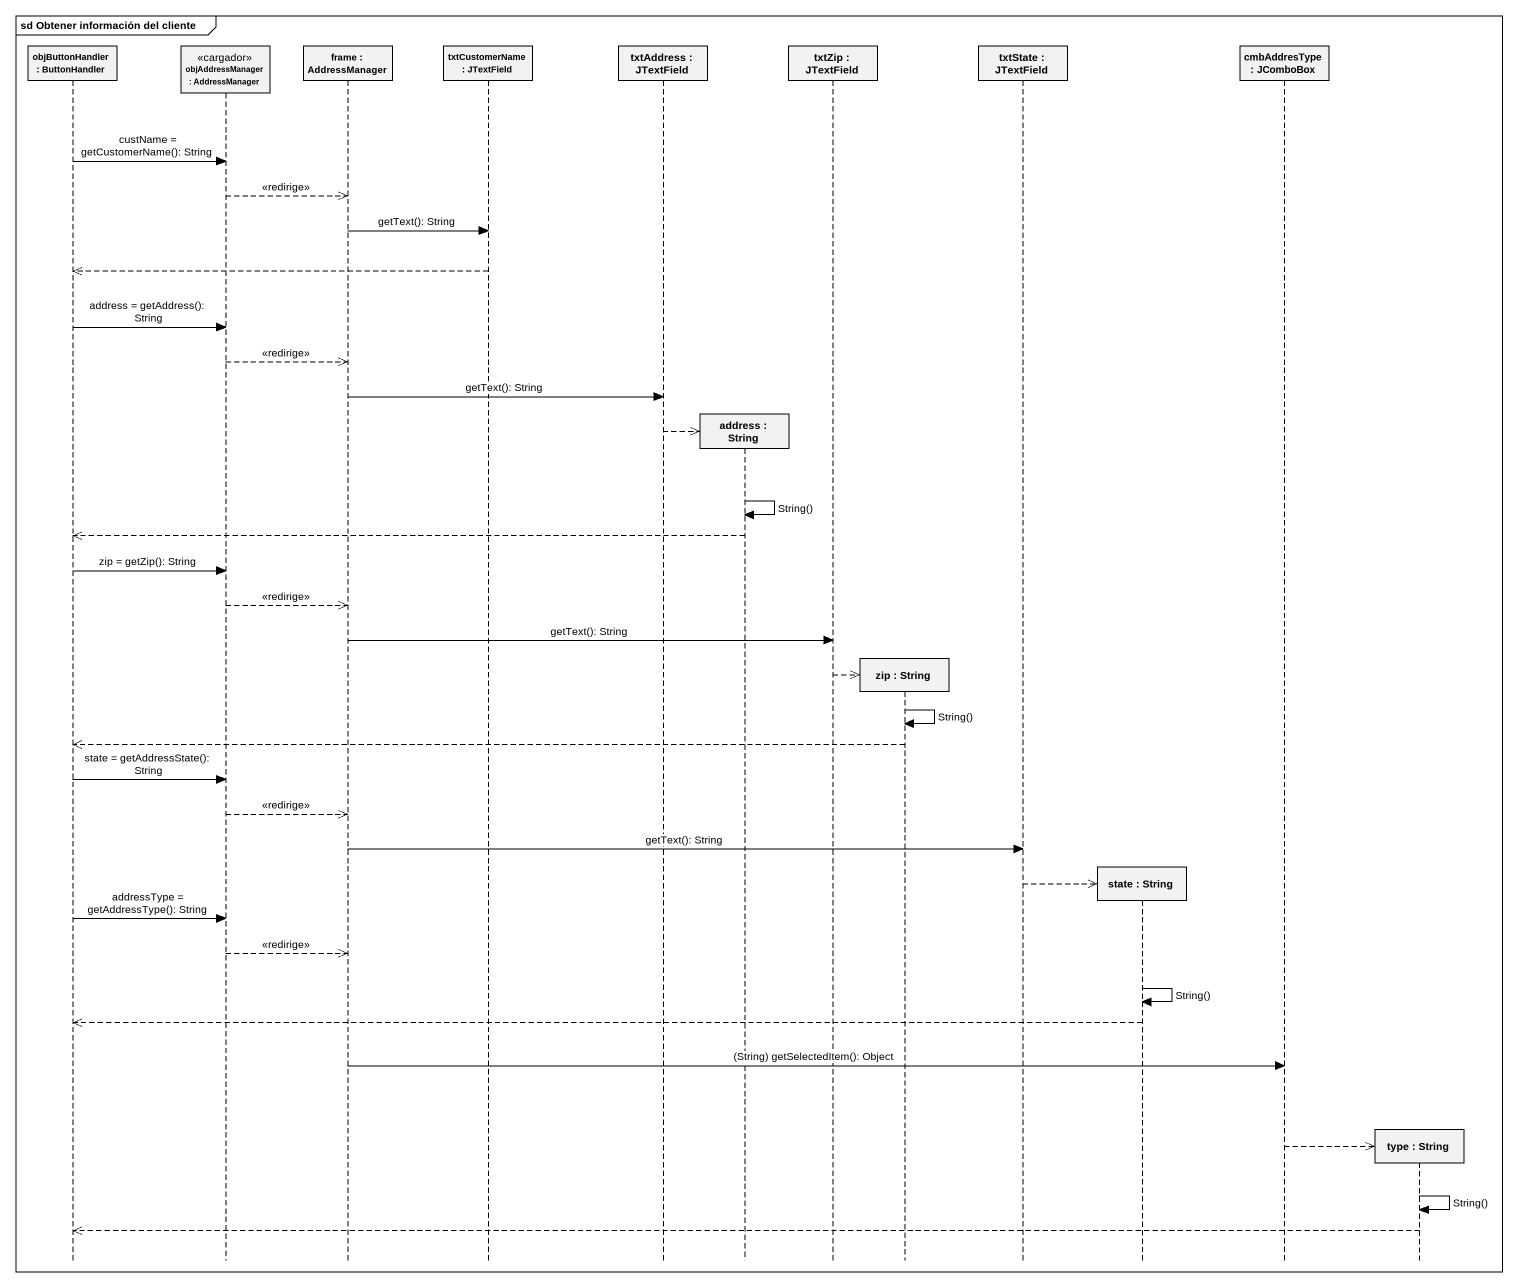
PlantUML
@startuml
mainframe sd Obtener información del cliente
hide footbox
participant "objButtonHandler : ButtonHandler" as objButtonHandler
participant "objAddressManager : AddressManager" as objAddressManager <<cargador>>
participant "frame : AddressManager" as frame_
participant "txtCustomerName : JTextField" as txtCustomerName
participant "txtAddress : JTextField" as txtAddress
participant "address : String" as address
participant "txtZip : JTextField" as txtZip
participant "zip : String" as zip
participant "txtState : JTextField" as txtState
participant "state : String" as state_
participant "cmbAddresType : JComboBox" as cmbAddresType
participant "type : String" as type

objButtonHandler -> objAddressManager : custName = getCustomerName(): String
objAddressManager -->> frame_ : <<redirige>>
frame_ -> txtCustomerName : getText(): String
txtCustomerName -->> objButtonHandler
objButtonHandler -> objAddressManager : address = getAddress(): String
objAddressManager -->> frame_ : <<redirige>>
frame_ -> txtAddress : getText(): String
txtAddress -->> address **
address -> address : String()
address -->> objButtonHandler
objButtonHandler -> objAddressManager : zip = getZip(): String
objAddressManager -->> frame_ : <<redirige>>
frame_ -> txtZip : getText(): String
txtZip -->> zip **
zip -> zip : String()
zip -->> objButtonHandler
objButtonHandler -> objAddressManager : state = getAddressState(): String
objAddressManager -->> frame_ : <<redirige>>
frame_ -> txtState : getText(): String
txtState -->> state_ **
objButtonHandler -> objAddressManager : addressType = getAddressType(): String
objAddressManager -->> frame_ : <<redirige>>
state_ -> state_ : String()
state_ -->> objButtonHandler
frame_ -> cmbAddresType : (String) getSelectedItem(): Object
cmbAddresType -->> type **
type -> type : String()
type -->> objButtonHandler
@enduml
